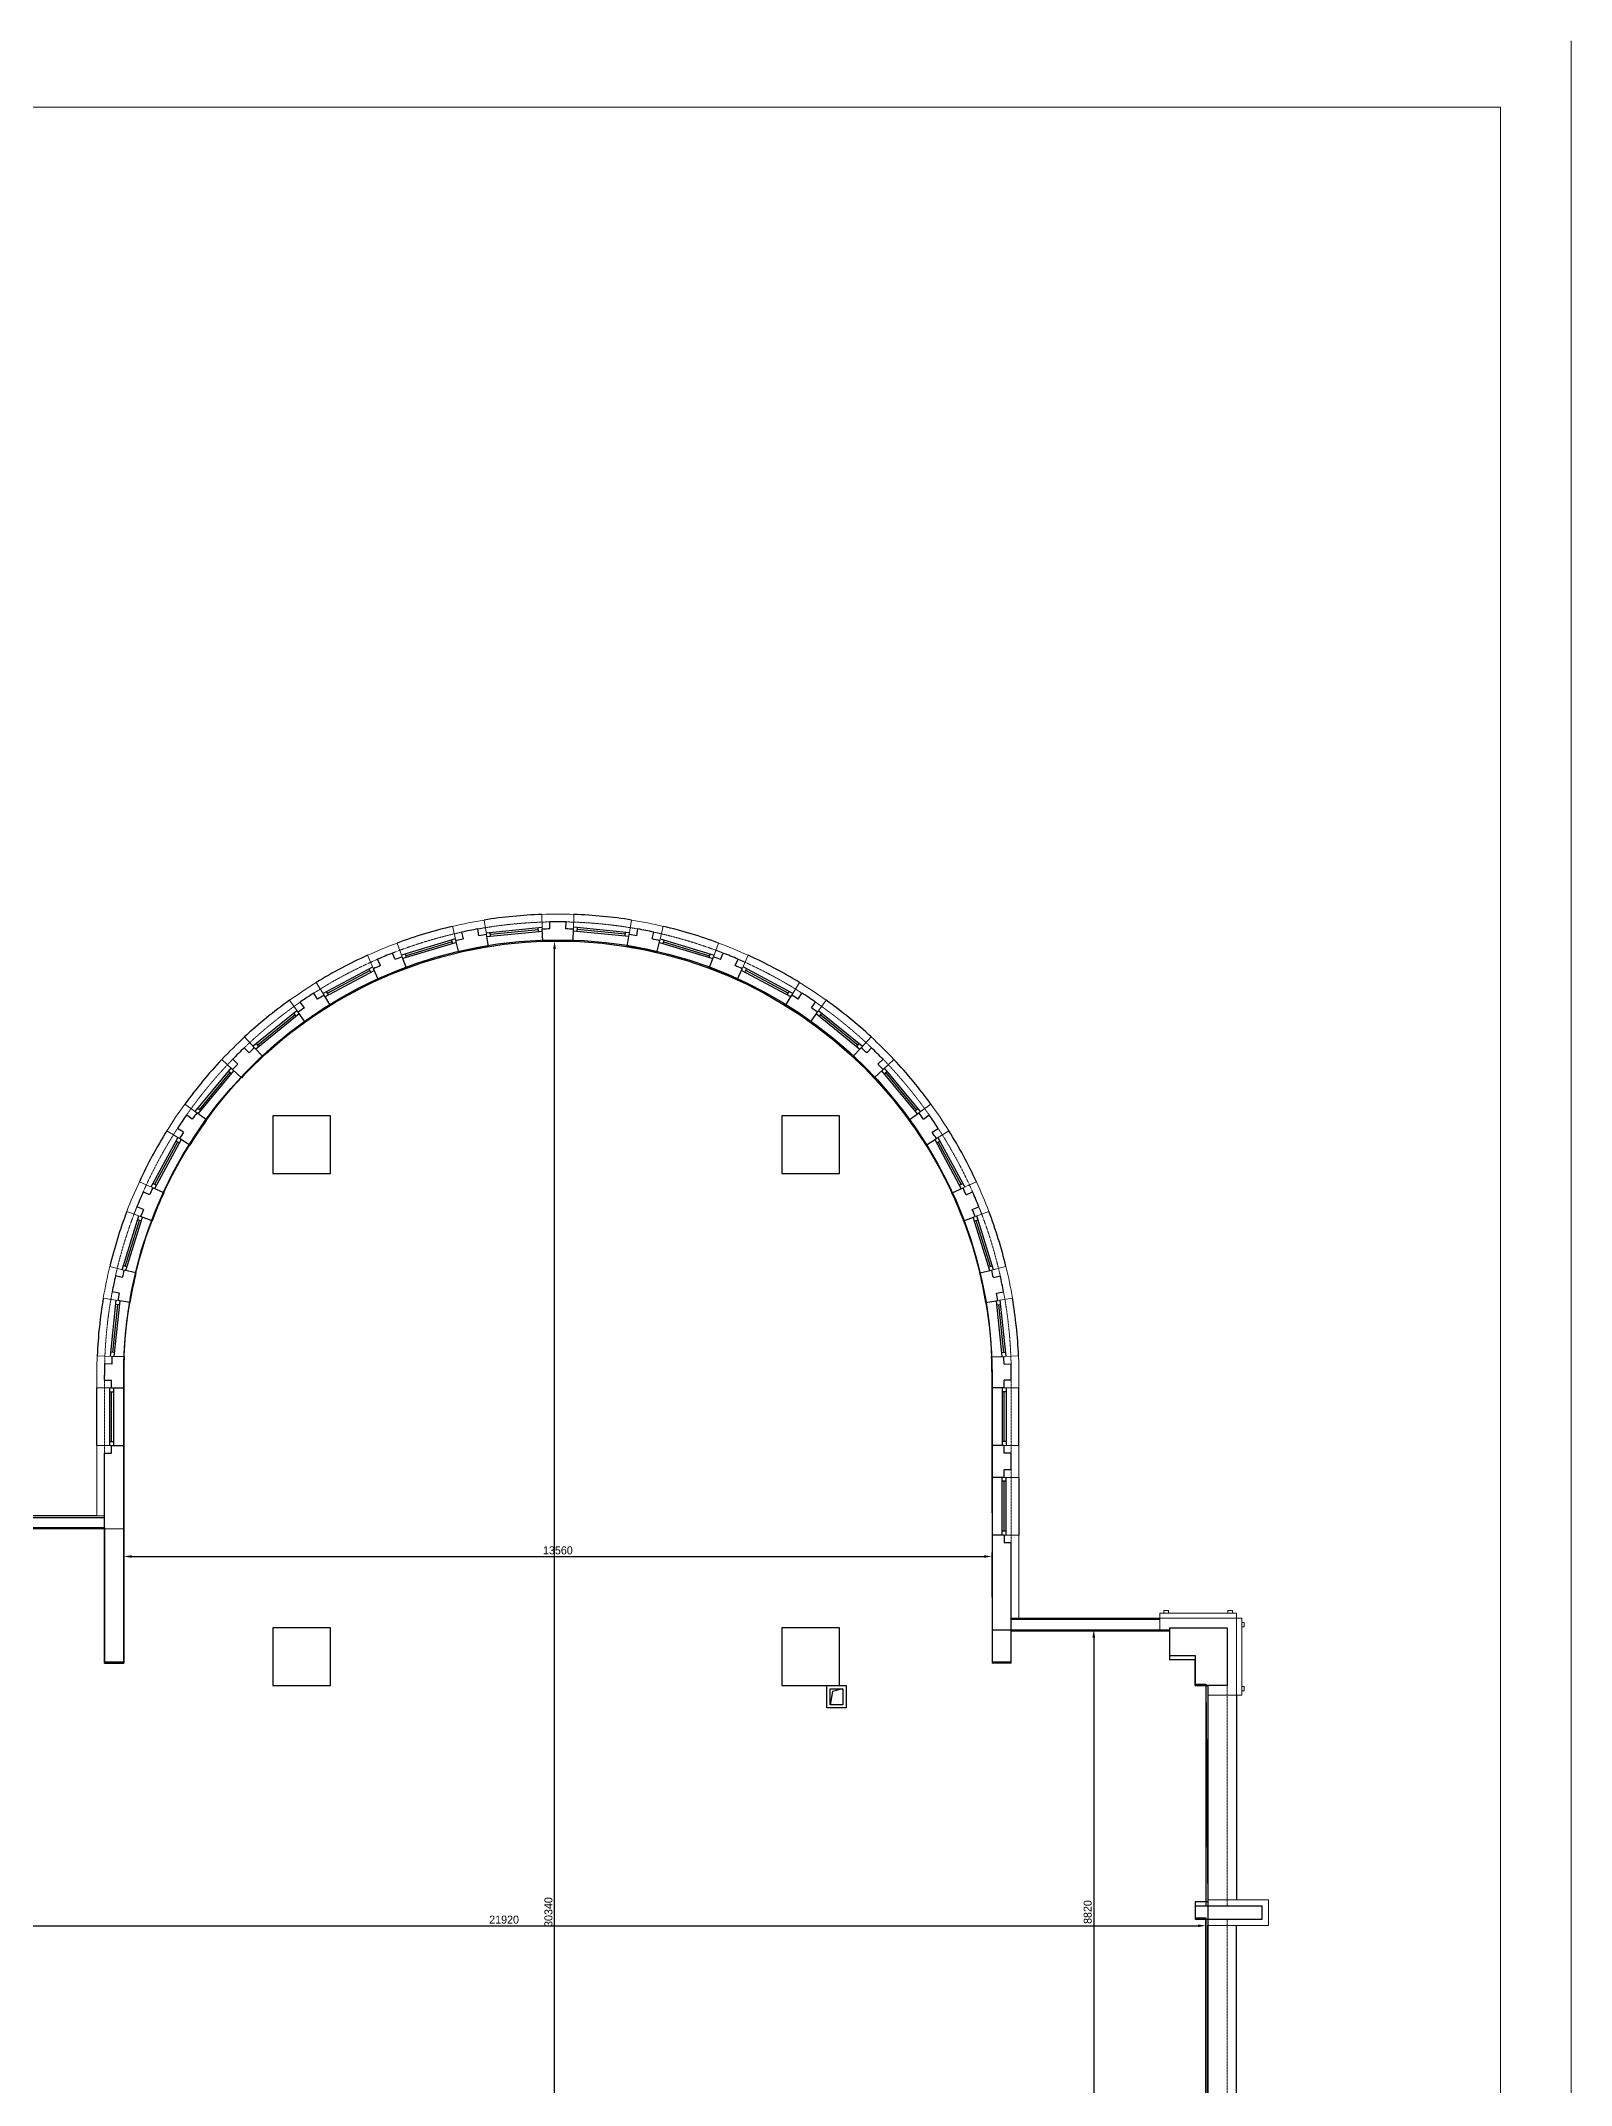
# Model space of a CAD drawing. Header units: millimetres. Extents: x 1175313 to 1258473, y 7000 to 65000.
# Drawn here: x 1234577 to 1258473, y 33063 to 65000 of the extents above; entities that cross this region are included whole.
import ezdxf

# ---------------------------------------------------------------- set-up
doc = ezdxf.new("R2010")
doc.units = ezdxf.units.MM
doc.linetypes.add('HIDDEN', pattern=[0.375, 0.25, -0.125])
for name, color, linetype in [('Baca', 7, 'Continuous'), ('Divar-komek', 7, 'Continuous'), ('Pencere', 7, 'Continuous'), ('plita 2', 7, 'Continuous'), ('sutun1', 7, 'Continuous'), ('Tavan', 7, 'Continuous')]:
    doc.layers.add(name, color=color, linetype=linetype)
doc.layers.add('Fasad detali', color=37, linetype='Continuous', lineweight=20)
doc.layers.add('obl. mis', color=205, linetype='Continuous', lineweight=18)
doc.layers.add('obl. keramogranit', color=138, linetype='Continuous', lineweight=18, true_color=0x005252)
doc.layers.add('plita', color=182, linetype='Continuous', lineweight=5, true_color=0x3a07c5)

msp = doc.modelspace()

# ---------------------------------------------------------------- linework, layer by layer
at = {"color": 251, "lineweight": 5, "true_color": 0x636466}
msp.add_line((1258473, 7000), (1258473, 65000), dxfattribs=at)
at = {"color": 0, "lineweight": -2, "transparency": 16777216}
for p, q in [((1242619, 50937), (1242535, 50937)), ((1242598, 20722), (1242598, 50812)), ((1235870, 40711), (1235870, 41384)), ((1235995, 41322), (1249305, 41322)), ((1249430, 40688), (1249430, 41384)), ((1250996, 40177), (1251081, 40177)), ((1251019, 40052), (1251019, 31482)), ((1230975, 35553), (1252645, 35553)), ((1252770, 35488), (1252770, 35615))]:
    msp.add_line(p, q, dxfattribs=at)
at = {"color": 251, "lineweight": 5, "true_color": 0x636466}
msp.add_lwpolyline([(1176413, 7359), (1257373, 7359), (1257373, 63965), (1176413, 63965)], close=True, dxfattribs=at)
at = {"color": 1, "lineweight": 30}
msp.add_lwpolyline([(1230715, 48257), (1230715, 48757), (1232650, 48757), (1232650, 41757), (1235873, 41753), (1235870, 44157, -0.414843), (1242650, 50937, -0.413583), (1249430, 44157), (1249430, 40177), (1252200, 40177), (1252200, 39777), (1252600, 39777), (1252600, 39307), (1252800, 39307), (1252800, 32207)], format="xyb", dxfattribs=at)
at = {"color": 0, "transparency": 16777216}
for points in [[(1242577, 50812), (1242619, 50812), (1242598, 50937)], [(1235995, 41343), (1235995, 41301), (1235870, 41322)], [(1249305, 41343), (1249305, 41301), (1249430, 41322)], [(1250998, 40052), (1251040, 40052), (1251019, 40177)], [(1252645, 35574), (1252645, 35532), (1252770, 35553)]]:
    msp.add_solid(points, dxfattribs=at)
at = {"layer": 'Baca', "linetype": 'ByBlock'}
msp.add_lwpolyline([(1247100, 39257), (1246937, 39213), (1246900, 39007)], dxfattribs=at)
at = {"layer": 'Divar-komek'}
for p, q in [((1235450, 43057), (1235450, 43957)), ((1249850, 43057), (1249850, 43957)), ((1249850, 42557), (1249850, 41657)), ((1253250, 39157), (1253250, 35957)), ((1253250, 32357), (1253250, 35557))]:
    msp.add_line(p, q, dxfattribs=at)
for radius, start, end in [(7200, 103.2001, 110.4001), (7200, 92, 99.2001), (7200, 80.7999, 88), (7200, 69.5999, 76.7999), (7200, 114.4, 121.6001), (7200, 58.3999, 65.6), (7200, 125.5999, 132.8), (7200, 47.2, 54.4001), (7200, 136.7999, 143.9999), (6970, 136.7999, 136.8), (6970, 43.2, 43.2001), (7200, 36.0001, 43.2001), (7200, 148.0004, 155.2004), (7200, 24.7996, 31.9996), (7200, 159.2003, 166.4004), (7200, 13.5996, 20.7997), (6970, 166.4003, 166.4004), (6970, 13.5996, 13.5997), (7200, 170.4003, 177.6003), (7200, 2.3997, 9.5997), (6970, 177.6002, 177.6003), (6970, 2.3997, 2.3998)]:
    msp.add_arc((1242650, 44157), radius, start, end, dxfattribs=at)
at = {"layer": 'Fasad detali'}
for p, q in [((1252050, 40437), (1253250, 40437)), ((1252050, 40437), (1252050, 40357)), ((1252115, 40477), (1252185, 40477)), ((1252115, 40437), (1252115, 40477)), ((1252185, 40437), (1252185, 40477)), ((1253115, 40477), (1253185, 40477)), ((1253115, 40437), (1253115, 40477)), ((1253185, 40437), (1253185, 40477)), ((1253250, 40437), (1253250, 40357)), ((1253330, 40357), (1253250, 40357)), ((1253330, 39157), (1253330, 40357)), ((1253330, 40292), (1253370, 40292)), ((1253370, 40222), (1253370, 40292)), ((1253330, 40222), (1253370, 40222)), ((1253330, 39292), (1253370, 39292)), ((1253370, 39222), (1253370, 39292)), ((1253330, 39157), (1253250, 39157)), ((1253330, 39222), (1253370, 39222))]:
    msp.add_line(p, q, dxfattribs=at)
at = {"layer": 'obl. keramogranit'}
for p, q in [((1252050, 40357), (1253250, 40357)), ((1252050, 40357), (1252050, 40157)), ((1253250, 40357), (1253250, 39157)), ((1252050, 40157), (1252200, 40157)), ((1252800, 39157), (1252800, 39307)), ((1252800, 39157), (1253250, 39157)), ((1252800, 35957), (1253750, 35957)), ((1252800, 35857), (1252800, 35957)), ((1253750, 35557), (1253750, 35957)), ((1252800, 35657), (1252800, 35557)), ((1252800, 35557), (1253750, 35557))]:
    msp.add_line(p, q, dxfattribs=at)
at = {"layer": 'obl. mis'}
for p, q in [((1241006, 51167), (1241058, 50943)), ((1241499, 51265), (1241536, 51038)), ((1242407, 51123), (1242399, 51353)), ((1242893, 51123), (1242901, 51353)), ((1243801, 51265), (1243764, 51038)), ((1244294, 51167), (1244242, 50943)), ((1240220, 50690), (1240140, 50906)), ((1245079, 50690), (1245160, 50906)), ((1239676, 50714), (1239771, 50505)), ((1245624, 50714), (1245529, 50505)), ((1238998, 50094), (1238877, 50290)), ((1246302, 50094), (1246423, 50290)), ((1238459, 50012), (1238593, 49825)), ((1246841, 50012), (1246707, 49825)), ((1237914, 49271), (1237758, 49440)), ((1247386, 49271), (1247542, 49440)), ((1237569, 48929), (1237401, 49086)), ((1247731, 48929), (1247899, 49086)), ((1237011, 48254), (1236825, 48389)), ((1248289, 48254), (1248475, 48389)), ((1236544, 47973), (1236739, 47851)), ((1248756, 47973), (1248561, 47851)), ((1236314, 47085), (1236114, 47177)), ((1248986, 47085), (1249186, 47177)), ((1236134, 46632), (1235919, 46714)), ((1249166, 46632), (1249381, 46714)), ((1235652, 45850), (1235875, 45796)), ((1235666, 45909), (1235666, 45909)), ((1249648, 45850), (1249424, 45796)), ((1249634, 45909), (1249634, 45909)), ((1235551, 45358), (1235778, 45320)), ((1249749, 45358), (1249522, 45320)), ((1235686, 44449), (1235456, 44459)), ((1235459, 44519), (1235459, 44519)), ((1249614, 44449), (1249844, 44459)), ((1249841, 44519), (1249841, 44519)), ((1235450, 43957), (1235450, 44157)), ((1249850, 43957), (1249850, 44157)), ((1235680, 43957), (1235450, 43957)), ((1249620, 43957), (1249850, 43957)), ((1235450, 41957), (1235450, 43057)), ((1235450, 42557), (1235450, 43057)), ((1235450, 43057), (1235680, 43057)), ((1249850, 43057), (1249620, 43057)), ((1249850, 42557), (1249850, 43057)), ((1249850, 43057), (1249850, 42557)), ((1249850, 42557), (1249620, 42557)), ((1235450, 41957), (1235570, 41957)), ((1249620, 41657), (1249850, 41657)), ((1249850, 40357), (1249850, 41657)), ((1249850, 40357), (1249730, 40357))]:
    msp.add_line(p, q, dxfattribs=at)
for start, end in [(99.2001, 103.2001), (88, 92), (76.7999, 80.7999), (110.4001, 114.4001), (65.5999, 69.5999), (121.6001, 125.6001), (54.3999, 58.3999), (132.8001, 136.8001), (43.1999, 47.1999), (144.0001, 148.0002), (31.9998, 35.9999), (155.2001, 159.2001), (20.7999, 24.7999), (166.4001, 170.4001), (9.5999, 13.5999), (177.6002, 180.0001), (359.9999, 2.3998)]:
    msp.add_arc((1242650, 44157), 7200, start, end, dxfattribs=at)
at = {"layer": 'Pencere'}
for p, q in [((1241531, 51067), (1242406, 51153)), ((1241597, 51044), (1242345, 51117)), ((1242348, 51087), (1242342, 51147)), ((1243769, 51067), (1242894, 51153)), ((1242952, 51087), (1242958, 51147)), ((1243703, 51044), (1242955, 51117)), ((1241051, 50972), (1240210, 50718)), ((1241065, 50914), (1240231, 50662)), ((1240999, 50925), (1240280, 50708)), ((1241008, 50896), (1240990, 50954)), ((1241540, 51008), (1242408, 51093)), ((1241600, 51014), (1241594, 51073)), ((1243759, 51008), (1242892, 51093)), ((1243700, 51014), (1243706, 51073)), ((1244235, 50914), (1245069, 50662)), ((1244248, 50972), (1245090, 50718)), ((1244292, 50896), (1244309, 50954)), ((1244301, 50925), (1245020, 50708)), ((1238982, 50119), (1239758, 50532)), ((1239013, 50068), (1239783, 50477)), ((1239052, 50123), (1239716, 50476)), ((1239730, 50449), (1239702, 50502)), ((1240288, 50679), (1240271, 50737)), ((1245012, 50679), (1245029, 50737)), ((1246286, 50068), (1245517, 50477)), ((1246318, 50119), (1245542, 50532)), ((1245570, 50449), (1245598, 50502)), ((1246247, 50123), (1245584, 50476)), ((1239066, 50096), (1239038, 50149)), ((1246233, 50096), (1246262, 50149)), ((1238575, 49849), (1237894, 49293)), ((1246725, 49849), (1247406, 49293)), ((1238610, 49800), (1237935, 49249)), ((1238545, 49785), (1237962, 49310)), ((1238564, 49762), (1238526, 49809)), ((1246690, 49800), (1247365, 49249)), ((1246736, 49762), (1246774, 49809)), ((1246755, 49785), (1247338, 49310)), ((1237981, 49287), (1237943, 49334)), ((1247319, 49287), (1247357, 49334)), ((1236987, 48272), (1237547, 48949)), ((1237035, 48236), (1237591, 48908)), ((1237051, 48302), (1237530, 48881)), ((1237553, 48862), (1237506, 48900)), ((1248264, 48236), (1247709, 48908)), ((1247747, 48862), (1247793, 48900)), ((1248313, 48272), (1247753, 48949)), ((1248249, 48302), (1247770, 48881)), ((1237074, 48283), (1237027, 48321)), ((1248226, 48283), (1248272, 48321)), ((1236714, 47867), (1236295, 47093)), ((1236765, 47835), (1236350, 47068)), ((1236710, 47796), (1236352, 47135)), ((1236736, 47782), (1236683, 47811)), ((1248535, 47835), (1248950, 47068)), ((1248564, 47782), (1248617, 47811)), ((1248586, 47867), (1249004, 47093)), ((1248590, 47796), (1248948, 47135)), ((1236379, 47121), (1236326, 47149)), ((1248921, 47121), (1248974, 47149)), ((1235846, 45803), (1236106, 46643)), ((1249454, 45803), (1249194, 46643)), ((1235894, 45855), (1236116, 46573)), ((1235905, 45789), (1236162, 46622)), ((1236145, 46564), (1236087, 46582)), ((1249395, 45789), (1249138, 46622)), ((1249155, 46564), (1249213, 46582)), ((1249406, 45855), (1249184, 46573)), ((1235922, 45846), (1235865, 45864)), ((1249378, 45846), (1249435, 45864)), ((1235748, 45325), (1235656, 44450)), ((1235771, 45258), (1235693, 44511)), ((1235807, 45315), (1235716, 44448)), ((1235801, 45255), (1235741, 45261)), ((1249493, 45315), (1249584, 44448)), ((1249499, 45255), (1249559, 45261)), ((1249529, 45258), (1249607, 44511)), ((1249552, 45325), (1249644, 44450)), ((1235722, 44507), (1235663, 44514)), ((1249578, 44507), (1249637, 44514)), ((1235650, 43957), (1235650, 43057)), ((1235650, 43897), (1235710, 43897)), ((1235680, 43117), (1235680, 43897)), ((1235710, 43957), (1235710, 43057)), ((1249590, 43957), (1249590, 43057)), ((1249650, 43897), (1249590, 43897)), ((1249620, 43117), (1249620, 43897)), ((1249650, 43957), (1249650, 43057)), ((1235650, 43117), (1235710, 43117)), ((1249650, 43117), (1249590, 43117)), ((1249590, 41657), (1249590, 42557)), ((1249650, 42497), (1249590, 42497)), ((1249620, 41717), (1249620, 42497)), ((1249650, 41657), (1249650, 42557)), ((1235570, 41927), (1232820, 41927)), ((1235450, 41957), (1232850, 41957)), ((1249650, 41717), (1249590, 41717)), ((1252050, 40337), (1249730, 40337)), ((1249850, 40357), (1252050, 40357)), ((1252770, 39307), (1252770, 35857)), ((1252800, 39157), (1252800, 35957)), ((1252770, 32207), (1252770, 35657)), ((1252800, 32357), (1252800, 35557))]:
    msp.add_line(p, q, dxfattribs=at)
at = {"layer": 'plita', "linetype": 'HIDDEN', "ltscale": 5}
for p, q in [((1235570, 42937), (1235570, 44077)), ((1249730, 42937), (1249730, 44077)), ((1249730, 42677), (1249730, 41537)), ((1253100, 39307), (1253100, 35857)), ((1253100, 35657), (1253100, 32207))]:
    msp.add_line(p, q, dxfattribs=at)
for start, end in [(91.0288, 100.1712), (79.8288, 88.9712), (102.2289, 111.3712), (68.6288, 77.7711), (113.4289, 122.5712), (57.4288, 66.5711), (124.6289, 133.7713), (46.2287, 55.3711), (135.829, 144.9713), (35.0287, 44.171), (147.029, 156.1713), (23.8287, 32.971), (158.229, 167.3713), (12.6287, 21.771), (169.429, 178.5716), (1.4284, 10.571)]:
    msp.add_arc((1242650, 44157), 7080, start, end, dxfattribs=at)
at = {"layer": 'plita 2'}
for p, q in [((1235570, 41757), (1232650, 41757)), ((1252050, 40157), (1249730, 40157)), ((1246900, 39007), (1246900, 39257)), ((1246900, 39257), (1247100, 39257)), ((1247100, 39007), (1246900, 39007)), ((1247100, 39257), (1247100, 39007))]:
    msp.add_line(p, q, dxfattribs=at)
at = {"layer": 'sutun1'}
for p, q in [((1241417, 51017), (1241400, 51126)), ((1242413, 50933), (1242407, 51123)), ((1242527, 51126), (1242523, 51236)), ((1242773, 51126), (1242777, 51236)), ((1242887, 50933), (1242893, 51123)), ((1243883, 51017), (1243900, 51126)), ((1241102, 50758), (1241058, 50943)), ((1241175, 50969), (1241150, 51077)), ((1241566, 50850), (1241536, 51038)), ((1243734, 50850), (1243764, 51038)), ((1244124, 50969), (1244150, 51077)), ((1244198, 50758), (1244242, 50943)), ((1239849, 50332), (1239771, 50505)), ((1239880, 50553), (1239835, 50654)), ((1240108, 50647), (1240070, 50750)), ((1240287, 50512), (1240220, 50690)), ((1245013, 50512), (1245079, 50690)), ((1245192, 50647), (1245230, 50750)), ((1245420, 50553), (1245465, 50654)), ((1245451, 50332), (1245529, 50505)), ((1238703, 49670), (1238593, 49825)), ((1238691, 49894), (1238627, 49983)), ((1238896, 50030), (1238838, 50124)), ((1239097, 49932), (1238998, 50094)), ((1246203, 49932), (1246302, 50094)), ((1246404, 50030), (1246461, 50124)), ((1246597, 49670), (1246707, 49825)), ((1246609, 49894), (1246673, 49983)), ((1237827, 49189), (1237752, 49270)), ((1238043, 49132), (1237914, 49271)), ((1247257, 49132), (1247386, 49271)), ((1247473, 49189), (1247548, 49270)), ((1237708, 48798), (1237569, 48929)), ((1237652, 49015), (1237572, 49091)), ((1247592, 48798), (1247731, 48929)), ((1247648, 49015), (1247728, 49091)), ((1237165, 48142), (1237011, 48254)), ((1248135, 48142), (1248289, 48254)), ((1236803, 47952), (1236710, 48010)), ((1236941, 48156), (1236852, 48221)), ((1248358, 48156), (1248447, 48221)), ((1248496, 47952), (1248590, 48010)), ((1236900, 47750), (1236739, 47851)), ((1248400, 47750), (1248561, 47851)), ((1236273, 46971), (1236173, 47018)), ((1236495, 47001), (1236323, 47081)), ((1248805, 47001), (1248977, 47081)), ((1249027, 46971), (1249126, 47018)), ((1236178, 46744), (1236075, 46783)), ((1236312, 46565), (1236134, 46632)), ((1248988, 46565), (1249166, 46632)), ((1249122, 46744), (1249225, 46783)), ((1235848, 45679), (1235741, 45705)), ((1236060, 45751), (1235875, 45796)), ((1249240, 45751), (1249424, 45796)), ((1249452, 45679), (1249559, 45705)), ((1235799, 45438), (1235690, 45456)), ((1249501, 45438), (1249610, 45456)), ((1235965, 45288), (1235778, 45320)), ((1249335, 45288), (1249522, 45320)), ((1235876, 44441), (1235686, 44449)), ((1249424, 44441), (1249614, 44449)), ((1235570, 44077), (1235570, 44157)), ((1235570, 44077), (1235680, 44077)), ((1235682, 44329), (1235572, 44334)), ((1235680, 43957), (1235680, 44077)), ((1235870, 44157), (1235870, 43957)), ((1249430, 44157), (1249430, 43957)), ((1249618, 44329), (1249728, 44334)), ((1249730, 44077), (1249620, 44077)), ((1249620, 43957), (1249620, 44077)), ((1249730, 44077), (1249730, 44157)), ((1235680, 43957), (1235870, 43957)), ((1249620, 43957), (1249430, 43957)), ((1235570, 42937), (1235680, 42937)), ((1235570, 39657), (1235570, 42937)), ((1235680, 43057), (1235870, 43057)), ((1235680, 42937), (1235680, 43057)), ((1235870, 43057), (1235870, 39657)), ((1249430, 43057), (1249430, 42557)), ((1249620, 43057), (1249430, 43057)), ((1249620, 42937), (1249620, 43057)), ((1249730, 42937), (1249620, 42937)), ((1249730, 42677), (1249730, 42937)), ((1249620, 42557), (1249430, 42557)), ((1249730, 42677), (1249620, 42677)), ((1249620, 42557), (1249620, 42677)), ((1249430, 41657), (1249430, 39657)), ((1249620, 41657), (1249430, 41657)), ((1249620, 41657), (1249620, 41537)), ((1249730, 41537), (1249620, 41537)), ((1249730, 39657), (1249730, 41537)), ((1252200, 40207), (1252200, 39707)), ((1235570, 39657), (1235870, 39657)), ((1249730, 39657), (1249430, 39657)), ((1252200, 39757), (1252200, 39707))]:
    msp.add_line(p, q, dxfattribs=at)
at = {"layer": 'sutun1', "color": 183}
msp.add_lwpolyline([(1232650, 41777), (1235570, 41777), (1235570, 39677), (1235870, 39677), (1235876, 44461, -0.969073), (1249428, 44319), (1249430, 39677), (1249730, 39677), (1249730, 40177), (1252200, 40177), (1252200, 39777), (1252600, 39777), (1252600, 39327), (1252770, 39327), (1252800, 35927), (1252600, 35927), (1252600, 35677), (1252770, 35677), (1252770, 32227)], format="xyb", dxfattribs=at)
at = {"layer": 'sutun1'}
for points in [[(1238200, 47307), (1239100, 47307), (1239100, 48207), (1238200, 48207)], [(1246150, 47307), (1247050, 47307), (1247050, 48207), (1246150, 48207)], [(1238200, 39307), (1239100, 39307), (1239100, 40207), (1238200, 40207)], [(1246150, 39307), (1247050, 39307), (1247050, 40207), (1246150, 40207)], [(1252600, 35857), (1252600, 35657), (1253650, 35657), (1253650, 35857)]]:
    msp.add_lwpolyline(points, close=True, dxfattribs=at)
for points in [[(1252200, 40207), (1253100, 40207), (1253100, 39307), (1252600, 39307), (1252600, 39707)], [(1252600, 39707), (1252200, 39707)]]:
    msp.add_lwpolyline(points, dxfattribs=at)
for radius, start, end in [(7080, 100.1712, 102.2289), (6970, 91.0135, 92), (7080, 88.9712, 91.0288), (6970, 88, 88.9865), (7080, 77.7711, 79.8288), (6970, 102.2136, 103.2001), (6780, 99.2001, 103.2001), (6970, 99.2001, 100.1865), (6780, 88, 92), (6780, 76.7999, 80.7999), (6970, 79.8135, 80.7999), (6970, 76.7999, 77.7864), (6970, 113.4136, 114.4001), (7080, 111.3712, 113.4289), (6780, 110.4001, 114.4001), (6970, 110.4001, 111.3866), (6780, 65.5999, 69.5999), (6970, 68.6134, 69.5999), (7080, 66.5711, 68.6288), (6970, 65.5999, 66.5864), (6970, 124.6136, 125.6001), (7080, 122.5712, 124.6289), (6780, 121.6001, 125.6001), (6970, 121.6001, 122.5866), (6780, 54.3999, 58.3999), (6970, 57.4134, 58.3999), (7080, 55.3711, 57.4288), (6970, 54.3999, 55.3864), (7080, 133.7713, 135.829), (6970, 132.8001, 133.7866), (6970, 46.2134, 47.1999), (7080, 44.171, 46.2287), (6970, 135.8136, 136.8001), (6780, 132.8001, 136.8001), (6780, 43.1999, 47.1999), (6970, 43.1999, 44.1864), (6970, 144.0001, 144.9866), (6970, 35.0134, 35.9999), (7080, 144.9713, 147.029), (6970, 147.0137, 148.0002), (6780, 144.0002, 148.0002), (6780, 31.9998, 35.9998), (7080, 32.971, 35.0287), (6970, 31.9998, 32.9863), (7080, 156.1713, 158.229), (6970, 155.2001, 156.1866), (6780, 155.2002, 159.2001), (6780, 20.7999, 24.7998), (6970, 23.8134, 24.7999), (7080, 21.771, 23.8287), (6970, 158.2137, 159.2001), (6970, 20.7999, 21.7863), (7080, 167.3713, 169.429), (6970, 166.4001, 167.3866), (6780, 166.4001, 170.4001), (6780, 9.5999, 13.5999), (6970, 12.6134, 13.5999), (7080, 10.571, 12.6287), (6970, 169.4136, 170.4001), (6970, 9.5999, 10.5864), (6970, 177.6002, 178.5869), (6780, 177.6004, 180.0001), (6780, 359.9999, 2.3996), (6970, 1.4131, 2.3998), (7080, 178.5716, 180.0001), (7080, 359.9999, 1.4284)]:
    msp.add_arc((1242650, 44157), radius, start, end, dxfattribs=at)
at = {"layer": 'Tavan'}
for p, q in [((1246850, 38957), (1246850, 39307)), ((1247050, 39307), (1247150, 39307)), ((1247150, 39307), (1247150, 38957)), ((1247150, 38957), (1246850, 38957))]:
    msp.add_line(p, q, dxfattribs=at)

# ---------------------------------------------------------------- texts
at = {"color": 0, "transparency": 16777216, "char_height": 125, "attachment_point": 5}
for s, insert in [('13560', (1242650, 41417)), ('21920', (1241810, 35648))]:
    msp.add_mtext(s, dxfattribs=dict(at, insert=insert))
at = {"color": 0, "transparency": 16777216, "char_height": 125, "attachment_point": 5, "rotation": 90}
for s, insert in [('30340', (1242503, 35767)), ('8820', (1250924, 35767))]:
    msp.add_mtext(s, dxfattribs=dict(at, insert=insert))

doc.saveas('drawing.dxf')
